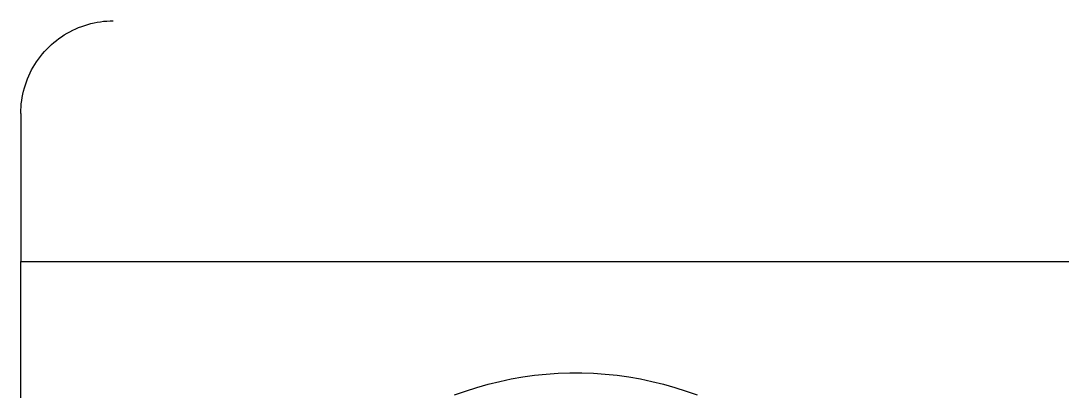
# Model space of a CAD drawing. Header units: millimetres. Extents: x -573 to 3430, y 0 to 3769.
# Drawn here: x 456.14 to 467.4, y 474.47 to 478.47 of the extents above; entities that cross this region are included whole.
import ezdxf

# ---------------------------------------------------------------- set-up
doc = ezdxf.new("R2010")
doc.units = ezdxf.units.MM
doc.layers.add('01 Basic thick', color=7, linetype='Continuous', lineweight=35)

msp = doc.modelspace()

# ---------------------------------------------------------------- linework, layer by layer
at = {"layer": '01 Basic thick', "lineweight": -3}
for p, q in [((456.67, 478.355, -368.054), (456.701, 478.371, -368.054)), ((456.701, 478.371, -368.054), (456.732, 478.386, -368.054)), ((456.732, 478.386, -368.054), (456.764, 478.399, -368.054)), ((456.764, 478.399, -368.054), (456.797, 478.412, -368.054)), ((456.797, 478.412, -368.054), (456.83, 478.423, -368.054)), ((456.83, 478.423, -368.054), (456.863, 478.433, -368.054)), ((456.863, 478.433, -368.054), (456.897, 478.442, -368.054)), ((456.897, 478.442, -368.054), (456.931, 478.45, -368.054)), ((456.931, 478.45, -368.054), (456.965, 478.457, -368.054)), ((456.965, 478.457, -368.054), (457, 478.462, -368.054)), ((457, 478.462, -368.054), (457.034, 478.467, -368.054)), ((457.034, 478.467, -368.054), (457.069, 478.47, -368.054)), ((457.069, 478.47, -368.054), (457.104, 478.471, -368.054)), ((457.104, 478.471, -368.054), (457.139, 478.472, -368.054)), ((456.496, 478.238, -368.054), (456.523, 478.26, -368.054)), ((456.523, 478.26, -368.054), (456.551, 478.281, -368.054)), ((456.551, 478.281, -368.054), (456.58, 478.301, -368.054)), ((456.58, 478.301, -368.054), (456.609, 478.32, -368.054)), ((456.609, 478.32, -368.054), (456.639, 478.338, -368.054)), ((456.639, 478.338, -368.054), (456.67, 478.355, -368.054)), ((456.373, 478.115, -368.054), (456.396, 478.141, -368.054)), ((456.396, 478.141, -368.054), (456.42, 478.167, -368.054)), ((456.42, 478.167, -368.054), (456.444, 478.191, -368.054)), ((456.444, 478.191, -368.054), (456.47, 478.215, -368.054)), ((456.47, 478.215, -368.054), (456.496, 478.238, -368.054)), ((456.291, 478.002, -368.054), (456.31, 478.031, -368.054)), ((456.31, 478.031, -368.054), (456.33, 478.06, -368.054)), ((456.33, 478.06, -368.054), (456.351, 478.088, -368.054)), ((456.351, 478.088, -368.054), (456.373, 478.115, -368.054)), ((456.24, 477.91, -368.054), (456.256, 477.942, -368.054)), ((456.256, 477.942, -368.054), (456.273, 477.972, -368.054)), ((456.273, 477.972, -368.054), (456.291, 478.002, -368.054)), ((456.188, 477.781, -368.054), (456.199, 477.814, -368.054)), ((456.199, 477.814, -368.054), (456.212, 477.847, -368.054)), ((456.212, 477.847, -368.054), (456.226, 477.879, -368.054)), ((456.226, 477.879, -368.054), (456.24, 477.91, -368.054)), ((456.161, 477.68, -368.054), (456.169, 477.714, -368.054)), ((456.169, 477.714, -368.054), (456.178, 477.748, -368.054)), ((456.178, 477.748, -368.054), (456.188, 477.781, -368.054)), ((456.144, 477.577, -368.054), (456.149, 477.611, -368.054)), ((456.149, 477.611, -368.054), (456.154, 477.646, -368.054)), ((456.154, 477.646, -368.054), (456.161, 477.68, -368.054)), ((456.139, 477.472, -368.054), (456.14, 477.507, -368.054)), ((456.139, 477.472, -368.054), (456.139, 475.874, -368.054)), ((456.14, 477.507, -368.054), (456.141, 477.542, -368.054)), ((456.141, 477.542, -368.054), (456.144, 477.577, -368.054)), ((456.139, 475.874, -368.054), (522.639, 475.874, -368.054)), ((456.139, 444.07, -368.054), (456.139, 475.874, -368.054)), ((461.693, 474.645, -368.054), (461.82, 474.658, -368.054)), ((461.82, 474.658, -368.054), (461.947, 474.667, -368.054)), ((461.947, 474.667, -368.054), (462.075, 474.672, -368.054)), ((462.075, 474.672, -368.054), (462.203, 474.672, -368.054)), ((462.203, 474.672, -368.054), (462.331, 474.667, -368.054)), ((462.331, 474.667, -368.054), (462.458, 474.658, -368.054)), ((462.458, 474.658, -368.054), (462.585, 474.645, -368.054)), ((461.069, 474.514, -368.054), (461.192, 474.549, -368.054)), ((461.192, 474.549, -368.054), (461.316, 474.579, -368.054)), ((461.316, 474.579, -368.054), (461.441, 474.606, -368.054)), ((461.441, 474.606, -368.054), (461.566, 474.628, -368.054)), ((461.566, 474.628, -368.054), (461.693, 474.645, -368.054)), ((462.585, 474.645, -368.054), (462.711, 474.628, -368.054)), ((462.711, 474.628, -368.054), (462.837, 474.606, -368.054)), ((462.837, 474.606, -368.054), (462.962, 474.579, -368.054)), ((462.962, 474.579, -368.054), (463.086, 474.549, -368.054)), ((463.086, 474.549, -368.054), (463.209, 474.514, -368.054)), ((460.827, 474.432, -368.054), (460.947, 474.475, -368.054)), ((460.947, 474.475, -368.054), (461.069, 474.514, -368.054)), ((463.209, 474.514, -368.054), (463.331, 474.475, -368.054)), ((463.331, 474.475, -368.054), (463.451, 474.432, -368.054))]:
    msp.add_line(p, q, dxfattribs=at)

doc.saveas('drawing.dxf')
